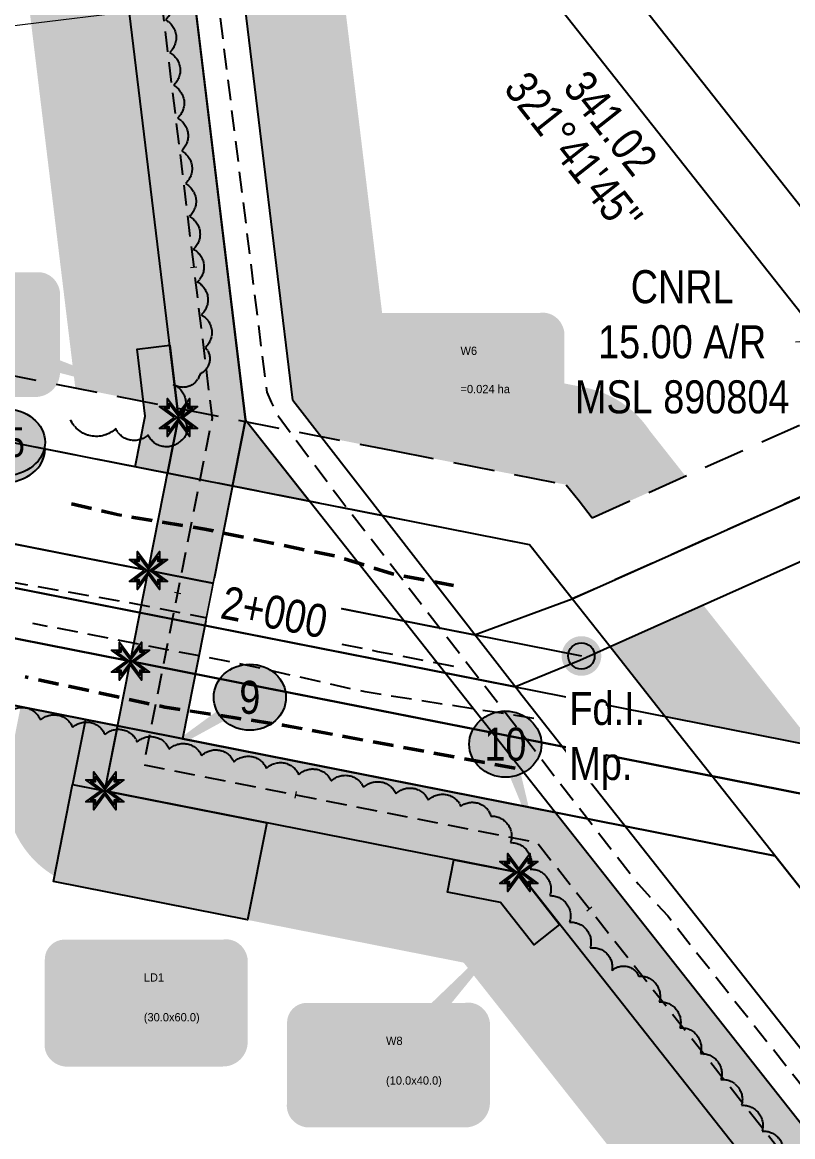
# Model space of a CAD drawing. Extents: x 413456 to 426437, y 6044251 to 6059667.
# Drawn here: x 414912.1 to 415145.4, y 6057391.5 to 6057728.8 of the extents above; entities that cross this region are included whole.
import ezdxf
from ezdxf.enums import TextEntityAlignment as Align

# ---------------------------------------------------------------- set-up
doc = ezdxf.new("R2018")
doc.units = 0
doc.header["$LTSCALE"] = 5
doc.header["$PDSIZE"] = 0.5
for name, pattern in [('0', [1, 1, 0]), ('foc-ACCESSROAD', [3.75, 2.5, -1.25]), ('foc-TIELINE', [1.875, 1.25, -0.625]), ('UG_PIPE', [1.875, 1.25, -0.625])]:
    doc.linetypes.add(name, pattern=pattern)
doc.layers.get('Defpoints').update_dxf_attribs({"color": 9})
for name, color, linetype in [('AS-PIPE-UG', 44, 'UG_PIPE'), ('C-RW', 13, 'Continuous'), ('F-AR', 190, 'foc-ACCESSROAD'), ('F-RW', 190, 'Continuous'), ('L-BD', 7, 'Continuous'), ('L-MON', 1, 'Continuous'), ('L-MON-T', 1, 'Continuous'), ('P-BUFFER-H 30m', 51, 'Continuous'), ('P-CROSSINGS', 250, 'Continuous'), ('P-ELEVATION', 7, 'Continuous'), ('P-PROPOSED', 10, 'Continuous'), ('P-PROPOSED-H', 21, 'Continuous'), ('P-TEMP-BLOCKS', 250, 'Continuous'), ('P-TEMP-H', 41, 'Continuous'), ('P-TEMP_WORKSPACE', 46, 'Continuous'), ('T-BUSH', 110, '0'), ('T-TIE', 201, 'foc-TIELINE')]:
    doc.layers.add(name, color=color, linetype=linetype)
for name, color, linetype, lineweight in [('F-AR-T', 190, 'Continuous', 9), ('F-RW-T', 190, 'Continuous', 9), ('T-TIE-T', 201, 'Continuous', 18)]:
    doc.layers.add(name, color=color, linetype=linetype, lineweight=lineweight)
doc.styles.add('80', font='ARIALN.TTF', dxfattribs={"height": 10})
doc.styles.add('80CG', font='ARIALN.TTF', dxfattribs={"height": 10})
doc.styles.add('80L', font='ARIALN.TTF', dxfattribs={"height": 10})
doc.styles.add('Crossing', font='ARIALN.TTF', dxfattribs={"height": 10})
doc.styles.get("Standard").update_dxf_attribs({"font": 'ARIALN.TTF'})
doc.dimstyles.new('Compass 5 000', dxfattribs={"dimscale": 5, "dimtxt": 9, "dimasz": 2, "dimexe": 0.2, "dimexo": 0.0625, "dimgap": 0.5, "dimtad": 0, "dimtih": 1, "dimtoh": 1, "dimzin": 0, "dimdsep": 46, "dimtxsty": '80CG', "dimcen": 0.1, "dimse1": 1, "dimse2": 1, "dimclrd": 256, "dimclrt": 256, "dimaunit": 1, "dimadec": 4, "dimazin": 0, "dimtfac": 0.06, "dimtofl": 0, "dimtmove": 0, "dimatfit": 1, "dimfxl": 0.2, "dimtolj": 1, "dimtzin": 0, "dimlwd": -1, "dimarcsym": 0})

# ---------------------------------------------------------------- blocks, each defined once
blk = doc.blocks.new('xing2')
h = blk.add_hatch(color=50)
h.dxf.hatch_style = 1
edge = h.paths.add_edge_path()
edge.add_ellipse((0, 0), major_axis=(-12.5, 0), ratio=0.8162973455633619, start_angle=0, end_angle=360)
h = blk.add_hatch(color=250)
h.dxf.hatch_style = 1
edge = h.paths.add_edge_path()
edge.add_ellipse((0, -2.047489049626165), major_axis=(-12.5, 0), ratio=0.8162973455633619, start_angle=0, end_angle=180)
edge.add_line((12.5, -2.047489049626165), (12.5, 0))
edge.add_ellipse((0, 0), major_axis=(-12.5, 0), ratio=0.8162973455633619, start_angle=0, end_angle=180, ccw=False)
edge.add_line((-12.5, 0), (-12.5, -2.047489049626165))
at = {"color": 250}
blk.add_ellipse((0, 0), major_axis=(-12.5, 0), ratio=0.8162973455633619, dxfattribs=at)
blk.add_ellipse((0, -2.047489049626165), major_axis=(-12.5, 0), ratio=0.8162973455633619, start_param=0, end_param=3.141592653589793, dxfattribs=at)
at = {"color": 250, "style": 'Crossing'}
blk.add_attdef('CROSSING', text='', height=9, dxfattribs=at).set_placement((0.08916442567715421, 0.0199513138486509), align=Align.MIDDLE_CENTER)
at = {"color": 250, "style": 'Crossing', "flags": 1}
for tag, p in [('OWNER', (0.08916442567715421, -12.49201765665748)), ('DESCRIPTION', (0.08916442567715421, -25.770021277247)), ('LOCATION', (0.08916442567715421, -39.30337514164421)), ('DWG_REF', (0.08916442567715421, -52.83672900604233))]:
    blk.add_attdef(tag, text='', height=9, dxfattribs=at).set_placement(p, align=Align.MIDDLE_CENTER)
blk = doc.blocks.new('*U70')
at = {"true_color": 0xff8aff}
h = blk.add_hatch(color=211, dxfattribs=at)
edge = h.paths.add_edge_path()
edge.add_line((-23.99999999999998, -17.74438183754683), (23.99999999999998, -17.74438183754683))
edge.add_arc((23.99999999999998, -11.74438183754683), 5.999999999999998, 270, 360)
edge.add_line((29.99999999999998, -11.74438183754683), (29.99999999999998, 12.5))
edge.add_arc((23.99999999999998, 12.5), 6, 0, 90)
edge.add_line((23.99999999999998, 18.5), (-23.99999999999998, 18.5))
edge.add_arc((-23.99999999999998, 12.5), 6, 90, 180)
edge.add_line((-29.99999999999998, 12.5), (-29.99999999999999, -11.74438183754683))
edge.add_arc((-23.99999999999999, -11.74438183754683), 6, 180, 270)
at = {"color": 250, "flags": 128}
blk.add_lwpolyline([(-23.99999999999998, -17.74438183754683, 3, 3, 0), (23.99999999999998, -17.74438183754683, 3, 3, 0.414213562373095), (29.99999999999998, -11.74438183754683, 3, 3, 0), (29.99999999999998, 12.5, 3, 0, 0.414213562373095), (23.99999999999998, 18.5, 0, 0, 0), (-23.99999999999998, 18.5, 0, 0, 0.414213562373095), (-29.99999999999998, 12.5, 0, 0, 0), (-29.99999999999999, -11.74438183754683, 0, 3, 0.414213562373095)], format="xyseb", close=True, dxfattribs=at)
at = {"flags": 128}
blk.add_lwpolyline([(61.11004620477964, -19.58242886044376, 0, 7.499999999999999, 0), (-3.398394867633905e-15, 0, 0, 0, 0)], format="xyseb", dxfattribs=at)
at = {"color": 250, "lineweight": 30, "flags": 104}
blk.add_attdef('TEMP_AREA_W1', text='', height=12, dxfattribs=at).set_placement((-3.398394867633905e-15, 8.264756821857418), align=Align.MIDDLE_CENTER)
blk.add_attdef('ENTER_TEXT', text='', height=9, dxfattribs=at).set_placement((0.00613915416096944, -3.777065534515051), align=Align.TOP_CENTER)
blk = doc.blocks.new('*U71')
at = {"true_color": 0xff8aff}
h = blk.add_hatch(color=211, dxfattribs=at)
edge = h.paths.add_edge_path()
edge.add_line((-23.99999999999998, -17.74438183754683), (23.99999999999998, -17.74438183754683))
edge.add_arc((23.99999999999998, -11.74438183754683), 5.999999999999998, 270, 360)
edge.add_line((29.99999999999998, -11.74438183754683), (29.99999999999998, 12.5))
edge.add_arc((23.99999999999998, 12.5), 6, 0, 90)
edge.add_line((23.99999999999998, 18.5), (-23.99999999999998, 18.5))
edge.add_arc((-23.99999999999998, 12.5), 6, 90, 180)
edge.add_line((-29.99999999999998, 12.5), (-29.99999999999999, -11.74438183754683))
edge.add_arc((-23.99999999999999, -11.74438183754683), 6, 180, 270)
at = {"color": 250, "flags": 128}
blk.add_lwpolyline([(-23.99999999999998, -17.74438183754683, 3, 3, 0), (23.99999999999998, -17.74438183754683, 3, 3, 0.414213562373095), (29.99999999999998, -11.74438183754683, 3, 3, 0), (29.99999999999998, 12.5, 3, 0, 0.414213562373095), (23.99999999999998, 18.5, 0, 0, 0), (-23.99999999999998, 18.5, 0, 0, 0.414213562373095), (-29.99999999999998, 12.5, 0, 0, 0), (-29.99999999999999, -11.74438183754683, 0, 3, 0.414213562373095)], format="xyseb", close=True, dxfattribs=at)
at = {"flags": 128}
blk.add_lwpolyline([(-14.13059351233552, -2.251538965909652, 0, 7.499999999999999, 0), (-3.398394867633905e-15, 0, 0, 0, 0)], format="xyseb", dxfattribs=at)
at = {"color": 250, "lineweight": 30, "flags": 104}
blk.add_attdef('TEMP_AREA_W1', text='', height=12, dxfattribs=at).set_placement((-3.398394867633905e-15, 8.264756821857418), align=Align.MIDDLE_CENTER)
blk.add_attdef('ENTER_TEXT', text='', height=9, dxfattribs=at).set_placement((0.00613915416096944, -3.777065534515051), align=Align.TOP_CENTER)
blk = doc.blocks.new('*U310')
at = {"true_color": 0xff8aff}
h = blk.add_hatch(color=211, dxfattribs=at)
edge = h.paths.add_edge_path()
edge.add_line((-23.99999999999998, -17.74438183754683), (23.99999999999998, -17.74438183754683))
edge.add_arc((23.99999999999998, -11.74438183754683), 5.999999999999998, 270, 360)
edge.add_line((29.99999999999998, -11.74438183754683), (29.99999999999998, 12.5))
edge.add_arc((23.99999999999998, 12.5), 6, 0, 90)
edge.add_line((23.99999999999998, 18.5), (-23.99999999999998, 18.5))
edge.add_arc((-23.99999999999998, 12.5), 6, 90, 180)
edge.add_line((-29.99999999999998, 12.5), (-29.99999999999999, -11.74438183754683))
edge.add_arc((-23.99999999999999, -11.74438183754683), 6, 180, 270)
at = {"flags": 128}
blk.add_lwpolyline([(41.59737055691683, 45.1552811177244, 0, 7.499999999999998, 0), (-3.398394867633905e-15, 0, 0, 0, 0)], format="xyseb", dxfattribs=at)
at = {"color": 250, "flags": 128}
blk.add_lwpolyline([(-23.99999999999998, -17.74438183754683, 3, 3, 0), (23.99999999999998, -17.74438183754683, 3, 3, 0.414213562373095), (29.99999999999998, -11.74438183754683, 3, 3, 0), (29.99999999999998, 12.5, 3, 0, 0.414213562373095), (23.99999999999998, 18.5, 0, 0, 0), (-23.99999999999998, 18.5, 0, 0, 0.414213562373095), (-29.99999999999998, 12.5, 0, 0, 0), (-29.99999999999999, -11.74438183754683, 0, 3, 0.414213562373095)], format="xyseb", close=True, dxfattribs=at)
at = {"color": 250, "lineweight": 30, "flags": 104}
blk.add_attdef('TEMP_AREA_W1', text='', height=12, dxfattribs=at).set_placement((-3.398394867633905e-15, 8.264756821857418), align=Align.MIDDLE_CENTER)
blk.add_attdef('ENTER_TEXT', text='', height=9, dxfattribs=at).set_placement((0.00613915416096944, -3.777065534515051), align=Align.TOP_CENTER)
blk = doc.blocks.new('*U73')
at = {"true_color": 0xff8aff}
h = blk.add_hatch(color=211, dxfattribs=at)
edge = h.paths.add_edge_path()
edge.add_line((-23.99999999999998, -17.74438183754683), (23.99999999999998, -17.74438183754683))
edge.add_arc((23.99999999999998, -11.74438183754683), 5.999999999999998, 270, 360)
edge.add_line((29.99999999999998, -11.74438183754683), (29.99999999999998, 12.5))
edge.add_arc((23.99999999999998, 12.5), 6, 0, 90)
edge.add_line((23.99999999999998, 18.5), (-23.99999999999998, 18.5))
edge.add_arc((-23.99999999999998, 12.5), 6, 90, 180)
edge.add_line((-29.99999999999998, 12.5), (-29.99999999999999, -11.74438183754683))
edge.add_arc((-23.99999999999999, -11.74438183754683), 6, 180, 270)
at = {"flags": 128}
blk.add_lwpolyline([(74.42776002582379, 26.0949183438436, 0, 7.499999999999999, 0), (-3.398394867633905e-15, 0, 0, 0, 0)], format="xyseb", dxfattribs=at)
at = {"color": 250, "flags": 128}
blk.add_lwpolyline([(-23.99999999999998, -17.74438183754683, 3, 3, 0), (23.99999999999998, -17.74438183754683, 3, 3, 0.414213562373095), (29.99999999999998, -11.74438183754683, 3, 3, 0), (29.99999999999998, 12.5, 3, 0, 0.414213562373095), (23.99999999999998, 18.5, 0, 0, 0), (-23.99999999999998, 18.5, 0, 0, 0.414213562373095), (-29.99999999999998, 12.5, 0, 0, 0), (-29.99999999999999, -11.74438183754683, 0, 3, 0.414213562373095)], format="xyseb", close=True, dxfattribs=at)
at = {"color": 250, "lineweight": 30, "flags": 104}
blk.add_attdef('TEMP_AREA_W1', text='', height=12, dxfattribs=at).set_placement((-3.398394867633905e-15, 8.264756821857418), align=Align.MIDDLE_CENTER)
blk.add_attdef('ENTER_TEXT', text='', height=9, dxfattribs=at).set_placement((0.00613915416096944, -3.777065534515051), align=Align.TOP_CENTER)
blk = doc.blocks.new('*U80')
at = {"true_color": 0xff8aff}
h = blk.add_hatch(color=211, dxfattribs=at)
edge = h.paths.add_edge_path()
edge.add_line((-23.99999999999998, -18.46638360340149), (23.99999999999998, -18.46638360340149))
edge.add_arc((23.99999999999998, -12.46638360340149), 5.999999999999998, 270, 360)
edge.add_line((29.99999999999998, -12.46638360340149), (29.99999999999998, 12.5))
edge.add_arc((23.99999999999998, 12.5), 6, 0, 90)
edge.add_line((23.99999999999998, 18.5), (-23.99999999999998, 18.5))
edge.add_arc((-23.99999999999998, 12.5), 6, 90, 180)
edge.add_line((-29.99999999999998, 12.5), (-29.99999999999999, -12.46638360340149))
edge.add_arc((-23.99999999999999, -12.46638360340149), 6, 180, 270)
at = {"color": 250, "flags": 128}
blk.add_lwpolyline([(-23.99999999999998, -18.46638360340149, 3, 3, 0), (23.99999999999998, -18.46638360340149, 3, 3, 0.414213562373095), (29.99999999999998, -12.46638360340149, 3, 3, 0), (29.99999999999998, 12.5, 3, 0, 0.414213562373095), (23.99999999999998, 18.5, 0, 0, 0), (-23.99999999999998, 18.5, 0, 0, 0.414213562373095), (-29.99999999999998, 12.5, 0, 0, 0), (-29.99999999999999, -12.46638360340149, 0, 3, 0.414213562373095)], format="xyseb", close=True, dxfattribs=at)
at = {"flags": 128}
blk.add_lwpolyline([(-14.49349770564326, 9.745512628325265, 0, 7.499999999999998, 0), (-3.398394867633905e-15, 0, 0, 0, 0)], format="xyseb", dxfattribs=at)
at = {"color": 250, "lineweight": 30, "flags": 104}
blk.add_attdef('TEMP_AREA_W1', text='', height=12, dxfattribs=at).set_placement((-3.398394867633905e-15, 8.264756821857418), align=Align.MIDDLE_CENTER)
blk.add_attdef('ENTER_TEXT', text='', height=9, dxfattribs=at).set_placement((0.00613915416096944, -3.777065534515051), align=Align.TOP_CENTER)
blk = doc.blocks.new('*D101')
at = {"layer": 'Defpoints', "color": 0, "transparency": 16777216}
for p in [(415216.2425733489, 6057644.323073788), (415201.280866693, 6057643.266363862), (415201.7955800316, 6057635.978659075)]:
    blk.add_point(p, dxfattribs=at)
at = {"layer": 'F-AR-T', "transparency": 16777216}
for p, q in [((415226.732438299, 6057637.739890346), (415236.7075899105, 6057638.444411693)), ((415191.8204284201, 6057635.274137728), (415146.2301263422, 6057632.054202608))]:
    blk.add_line(p, q, dxfattribs=at)
for points in [[(415226.6150180746, 6057639.402415615), (415226.8498585235, 6057636.077365077), (415216.7572866876, 6057637.035369)], [(415191.7030081957, 6057636.936662996), (415191.9378486446, 6057633.611612459), (415201.7955800316, 6057635.978659075)]]:
    blk.add_solid(points, dxfattribs=at)
at = {"layer": 'F-AR-T', "transparency": 16777216, "insert": (415111.9565929179, 6057632.054202608), "char_height": 10, "attachment_point": 5, "style": '80CG'}
blk.add_mtext('\\A1;CNRL\\P15.00 A/R\\PMSL 890804', dxfattribs=at)
blk = doc.blocks.new('*D129')
at = {"layer": 'Defpoints', "color": 0, "transparency": 16777216}
for p in [(414964.456282664, 6057734.413729484), (414976.5158944486, 6057634.917597366), (414991.4069093484, 6057636.722490229)]:
    blk.add_point(p, dxfattribs=at)
at = {"layer": 'F-RW-T', "transparency": 16777216}
for p, q in [((414989.2746416467, 6057737.421884355), (414999.2019857295, 6057738.625146363)), ((414954.5289385809, 6057733.210467476), (414866.8036109606, 6057722.577557711))]:
    blk.add_line(p, q, dxfattribs=at)
for points in [[(414989.0740979788, 6057739.076441702), (414989.4751853147, 6057735.767327008), (414979.3472975638, 6057736.218622347)], [(414954.328394913, 6057734.865024824), (414954.7294822489, 6057731.555910129), (414964.456282664, 6057734.413729484)]]:
    blk.add_solid(points, dxfattribs=at)
at = {"layer": 'F-RW-T', "transparency": 16777216, "insert": (414827.7210734435, 6057722.577557712), "char_height": 10, "attachment_point": 5, "style": '80CG'}
blk.add_mtext('\\A1;Pembina\\P15.00 P/L R/W\\PPLA 230936', dxfattribs=at)
blk = doc.blocks.new('TEMP')
h = blk.add_hatch(color=255)
h.dxf.hatch_style = 1
h.paths.add_polyline_path([(-5.274161e-10, 0.2514284397220763), (-0.6656854269836912, 1.152061669657268), (-0.6656854269836914, 0.6656854303339061), (-1.152061663105632, 0.6656854303339061), (-0.2514284404497629, 5.273253e-10), (-1.152061661774314, -0.665685419564579), (-0.6656854224511335, -0.6656854195645793), (-0.6656854224511335, -1.152061655686338), (-5.273251e-10, -0.2514284436956587), (0.6656854183820542, -1.152061663420681), (0.6656854183820542, -0.6656854208922597), (1.152061656810019, -0.6656854053035205), (0.2514284429676993, 5.273253e-10), (1.152061671303363, 0.6656854258011663), (0.6656854287749412, 0.6656854258011663), (0.6656854131859291, 1.15206166422904)])
h.paths.add_polyline_path([(0.5656854229146121, 0.8485281473411305), (0.5656854319800914, 0.5656854258011663), (0.8485281444547581, 0.5656854258011663), (0.0831890339399251, 0), (0.8485281399220186, -0.5656854150320215), (0.5656854183820542, -0.5656854240973189), (0.5656854183820542, -0.8485281365719859), (0, -0.08318903609469999), (-0.5656854224511337, -0.8485281320390644), (-0.5656854224511337, -0.5656854195645792), (-0.8485281349258001, -0.5656854195645794), (-0.0831890328488955, 0), (-0.8485281394583584, 0.5656854303339058), (-0.5656854269836913, 0.5656854303339061), (-0.5656854269836913, 0.8485281428085727), (0, 0.0831890306941206)], flags=16)
h = blk.add_hatch(color=1)
h.dxf.hatch_style = 1
h.paths.add_polyline_path([(0, 0.0831890306941205), (-0.5656854269836911, 0.8485281428085727), (-0.5656854269836912, 0.5656854303339061), (-0.8485281394583578, 0.5656854303339061), (-0.0831890328488953, -1e-16), (-0.8485281349258001, -0.5656854195645793), (-0.5656854224511337, -0.5656854195645793), (-0.5656854224511337, -0.848528132039064), (0, -0.08318903609469999), (0.5656854183820542, -0.8485281365719856), (0.5656854183820542, -0.5656854240973191), (0.8485281399220184, -0.5656854150320213), (0.0831890339399251, -1e-16), (0.8485281444547581, 0.5656854258011663), (0.5656854319800914, 0.5656854258011663), (0.5656854229146121, 0.8485281473411308)])
at = {"color": 1}
for p, q in [((-0.0831890328488953, 0), (0.0831890339399252, 0)), ((0, 0.0831890306941205), (0, -0.08318903609469999))]:
    blk.add_line(p, q, dxfattribs=at)
at = {"color": 255, "flags": 128}
blk.add_lwpolyline([(-0.251428440449763, 5.27325e-10), (-1.152061663105632, 0.6656854303339061), (-0.6656854269836914, 0.6656854303339061), (-0.6656854269836914, 1.152061669657268), (-5.274159999999999e-10, 0.2514284397220763), (0.6656854131859291, 1.15206166422904), (0.6656854287749412, 0.6656854258011663), (1.152061671303363, 0.6656854258011663), (0.2514284429676991, 5.27325e-10), (1.152061656810019, -0.6656854053035204), (0.6656854183820542, -0.6656854208922596), (0.6656854183820542, -1.152061663420681), (-5.27325e-10, -0.2514284436956586), (-0.6656854224511335, -1.152061655686338), (-0.6656854224511335, -0.6656854195645793), (-1.152061661774314, -0.6656854195645793)], close=True, dxfattribs=at)
at = {"color": 1, "flags": 128}
blk.add_lwpolyline([(-0.0831890328488953, 0), (-0.8485281394583578, 0.5656854303339061), (-0.5656854269836913, 0.5656854303339061), (-0.5656854269836913, 0.8485281428085727), (0, 0.0831890306941205), (0.5656854229146121, 0.8485281473411305), (0.5656854319800914, 0.5656854258011663), (0.8485281444547581, 0.5656854258011663), (0.0831890339399252, 0), (0.8485281399220184, -0.5656854150320214), (0.5656854183820542, -0.5656854240973189), (0.5656854183820542, -0.8485281365719856), (0, -0.08318903609469999), (-0.5656854224511335, -0.848528132039064), (-0.5656854224511335, -0.5656854195645792), (-0.8485281349258001, -0.5656854195645792)], close=True, dxfattribs=at)
blk = doc.blocks.new('*U302')
at = {"layer": 'P-ELEVATION'}
h = blk.add_hatch(color=111, dxfattribs=at)
h.dxf.hatch_style = 1
edge = h.paths.add_edge_path()
edge.add_ellipse((0, 0), major_axis=(-10.94338366431845, 0), ratio=0.9137941524069553, start_angle=0, end_angle=360)
at = {"layer": 'P-ELEVATION', "color": 7, "flags": 128}
blk.add_lwpolyline([(0, 0, 4.999999999999999, 0, 0), (-32.16133028929448, -20.44271901537576, 0, 0, 0)], format="xyseb", dxfattribs=at)
at = {"layer": 'P-ELEVATION', "color": 7}
blk.add_ellipse((0, 0), major_axis=(-10.94338366431845, 0), ratio=0.9137941524069553, dxfattribs=at)
at = {"layer": 'P-ELEVATION', "style": '80'}
blk.add_attdef('BEND', text='', height=10, dxfattribs=at).set_placement((0, 0), align=Align.MIDDLE_CENTER)
blk = doc.blocks.new('*U303')
at = {"layer": 'P-ELEVATION'}
h = blk.add_hatch(color=111, dxfattribs=at)
h.dxf.hatch_style = 1
edge = h.paths.add_edge_path()
edge.add_ellipse((0, 0), major_axis=(-10.94338366431845, 0), ratio=0.9137941524069553, start_angle=0, end_angle=360)
at = {"layer": 'P-ELEVATION', "color": 7, "flags": 128}
blk.add_lwpolyline([(0, 0, 5, 0, 0), (9.593839408568101, -29.77648008250543, 0, 0, 0)], format="xyseb", dxfattribs=at)
at = {"layer": 'P-ELEVATION', "color": 7}
blk.add_ellipse((0, 0), major_axis=(-10.94338366431845, 0), ratio=0.9137941524069553, dxfattribs=at)
at = {"layer": 'P-ELEVATION', "style": '80'}
blk.add_attdef('BEND', text='', height=10, dxfattribs=at).set_placement((0, 0), align=Align.MIDDLE_CENTER)
blk = doc.blocks.new('fdia')
at = {"color": 255, "const_width": 1}
blk.add_lwpolyline([(-0.5, 0, 1), (0.5, 0, 1)], format="xyb", close=True, dxfattribs=at)
blk = doc.blocks.new('Fdiaa')
blk.add_blockref('fdia', (0, 0))
blk = doc.blocks.new('fdib')
at = {"color": 1, "const_width": 1.6}
blk.add_lwpolyline([(-0.3999999999996362, 0, 0.9999999999999998), (0.3999999999996362, 0, 1)], format="xyb", close=True, dxfattribs=at)
at = {"color": 1}
blk.add_circle((0, 0), 0.8, dxfattribs=at)
blk = doc.blocks.new('Fdibb')
blk.add_blockref('fdib', (0, 0))
blk = doc.blocks.new('fdicc')
for name in ['Fdibb', 'Fdiaa']:
    blk.add_blockref(name, (0, 0))
blk = doc.blocks.new('FDI')
blk.add_blockref('fdicc', (0, 0))

msp = doc.modelspace()

# ---------------------------------------------------------------- hatches: boundary and pattern name
at = {"layer": 'P-BUFFER-H 30m'}
h = msp.add_hatch(color=256, dxfattribs=at)
h.dxf.hatch_style = 1
h.paths.add_polyline_path([(414934.2262655161, 6057817.440468571), (414979.8993842487, 6057853.434426405), (414961.3126719628, 6057876.966315364), (414915.6653138955, 6057840.992658965, 0.2617491643984105), (414904.457364617, 6057813.831156077), (414928.1772999204, 6057618.193786227), (414959.1248165389, 6057612.082107613)])
h = msp.add_hatch(color=256, dxfattribs=at)
h.dxf.hatch_style = 1
edge = h.paths.add_edge_path()
edge.add_line((415002.596089538, 6057603.497171613), (414994.0757450703, 6057614.473967349))
edge.add_line((414994.0757450703, 6057614.473967349), (414971.3646675172, 6057802.078991057))
edge.add_line((414971.3646675172, 6057802.078991057), (415001.6275387911, 6057825.925667393))
edge.add_line((415001.6275387911, 6057825.925667393), (415019.5814354346, 6057803.195277881))
edge.add_line((415019.5814354346, 6057803.195277881), (415020.2130419167, 6057802.395637468))
edge.add_line((415020.2130419167, 6057802.395637468), (415003.1620114314, 6057788.958103778))
edge.add_line((415003.1620114314, 6057788.958103778), (415022.3831993889, 6057630.155574326))
edge.add_line((415022.3831993889, 6057630.155574326), (415041.9282618524, 6057626.295712427))
edge.add_line((415041.9282618524, 6057626.295712427), (415082.6463200937, 6057618.254495781))
edge.add_arc((415076.5370715137, 6057588.067928103), 30.79856792771004, 33.646429460023, 78.558842600388, ccw=False)
edge.add_line((415102.1760332194, 6057605.132377378), (415112.9568477441, 6057591.473876687))
edge.add_line((415112.9568477441, 6057591.473876687), (415084.7046361454, 6057578.86749294))
edge.add_line((415084.7046361454, 6057578.86749294), (415076.8365557867, 6057588.835773237))
edge.add_line((415076.8365557867, 6057588.835773237), (415002.596089538, 6057603.497171613))
h = msp.add_hatch(color=256, dxfattribs=at)
h.dxf.hatch_style = 1
h.paths.add_polyline_path([(415151.9621135487, 6057509.812718009), (415118.3787638139, 6057552.349020557), (415090.1339315854, 6057539.731698499), (415106.6989340688, 6057518.750647959)])
h = msp.add_hatch(color=256, dxfattribs=at)
h.dxf.hatch_style = 1
edge = h.paths.add_edge_path()
edge.add_line((415436.5281357379, 6057239.60895586), (415429.0745658399, 6057233.722473159))
edge.add_arc((415410.4892943419, 6057257.255477222), 29.98690709110294, 257.4213496354639, 308.3000371401074, ccw=False)
edge.add_line((415403.9587583474, 6057227.988316503), (415186.8062626536, 6057276.442698353))
edge.add_arc((415193.3367985658, 6057305.709859071), 29.98690707313845, 218.2991497889647, 257.4213497890587, ccw=False)
edge.add_line((415169.8035066859, 6057287.124952047), (415045.7745909338, 6057444.177590586))
edge.add_line((415045.7745909338, 6057444.177590586), (414931.3376589906, 6057466.774970908))
edge.add_arc((414937.146872069, 6057496.193802305), 29.98690709962082, 168.8297497071677, 258.8297497092623, ccw=False)
edge.add_line((414907.7280406713, 6057502.003015385), (414911.6008493911, 6057521.615569652))
edge.add_line((414911.6008493911, 6057521.615569652), (414941.0196807891, 6057515.806356573))
edge.add_line((414941.0196807891, 6057515.806356573), (414937.1468720693, 6057496.193802272))
edge.add_line((414937.1468720693, 6057496.193802272), (415062.4459098539, 6057471.451527564))
edge.add_line((415062.4459098539, 6057471.451527564), (415193.3367986135, 6057305.709859088))
edge.add_line((415193.3367986135, 6057305.709859088), (415410.4892943072, 6057257.255477205))
edge.add_line((415410.4892943072, 6057257.255477205), (415417.9483628338, 6057263.146302467))
edge.add_line((415417.9483628338, 6057263.146302467), (415436.5281357379, 6057239.60895586))
at = {"layer": 'P-PROPOSED-H'}
h = msp.add_hatch(color=256, dxfattribs=at)
h.dxf.hatch_style = 1
h.paths.add_polyline_path([(415779.5940126209, 6057580.19364778), (415779.2045952799, 6057560.206169503), (415575.5117254371, 6057564.17473096), (415573.9215951585, 6057477.757524299), (415577.5986016592, 6057461.171710758), (415583.6104697722, 6057448.505196171), (415610.1315928472, 6057414.92367465), (415410.4892943072, 6057257.255477203), (415193.3367986135, 6057305.709859088), (415062.4459098539, 6057471.451527564), (414937.1468720693, 6057496.19380227), (414959.4694912992, 6057609.239297852), (414934.2262655161, 6057817.440468571), (414979.8993842487, 6057853.434426405), (414992.2906322958, 6057837.746584321), (414955.424494791, 6057808.69321039), (414979.6983244209, 6057608.487428878), (414960.6322350543, 6057511.933547817), (415073.5601224666, 6057489.634152214), (415204.6232776744, 6057323.674349929), (415405.5618475633, 6057278.837866873), (415582.0527424602, 6057418.222162993), (415566.5200000014, 6057437.889999993), (415558.5699999999, 6057454.63999996), (415553.89, 6057475.75), (415555.8920252654, 6057584.552048137)])
at = {"layer": 'P-TEMP-H'}
h = msp.add_hatch(color=256, dxfattribs=at)
h.dxf.hatch_style = 1
h.paths.add_polyline_path([(414956.8226621347, 6057631.069825211), (414959.4694912992, 6057609.239297854), (414956.1240168938, 6057592.297253219), (414946.3179775601, 6057594.234861459), (414949.3550747384, 6057609.61523239), (414946.8996951702, 6057629.866721015)])
h = msp.add_hatch(color=256, dxfattribs=at)
h.dxf.hatch_style = 1
h.paths.add_polyline_path([(414979.6983244209, 6057608.487428878), (414999.2038004469, 6057583.788458831), (414979.6983244209, 6057608.487428878), (414975.7361890601, 6057588.422509452), (414999.2038004469, 6057583.788458831)])
h = msp.add_hatch(color=256, dxfattribs=at)
h.dxf.hatch_style = 1
h.paths.add_polyline_path([(414941.0196807888, 6057515.806356568), (414931.2134036561, 6057517.742760927), (414927.3405949355, 6057498.130206644), (414937.1468720693, 6057496.193802272)])
h = msp.add_hatch(color=256, dxfattribs=at)
h.dxf.hatch_style = 1
h.paths.add_polyline_path([(414986.1782577326, 6057486.511780503), (414980.3690446521, 6057457.092949075), (414921.5313818554, 6057468.711375264), (414927.3405949355, 6057498.130206644)])
h = msp.add_hatch(color=256, dxfattribs=at)
h.dxf.hatch_style = 1
h.paths.add_polyline_path([(415062.4459098539, 6057471.451527564), (415074.8412575604, 6057455.7558162), (415066.9968269179, 6057449.560847174), (415056.8888035474, 6057462.360215238), (415040.8883879852, 6057465.519750074), (415042.8247923439, 6057475.326027229)])

# ---------------------------------------------------------------- linework, layer by layer
at = {"layer": 'AS-PIPE-UG', "flags": 128}
for points in [[(414991.69, 6057828.65), (414970.666, 6057813.575999949), (414968.955, 6057812.019), (414964.909, 6057807.503), (414963.488, 6057803.52), (414963.243, 6057798.604), (414964.005, 6057790.798999948), (414970.16, 6057745.079), (414986.145, 6057616.899999949), (414987.463, 6057613.805999949), (414989.583, 6057609.689999949), (415007.641, 6057585.470999949), (415098.695, 6057467.887), (415107.566, 6057458.328), (415153.481, 6057400.224), (415200.095, 6057340.290999949), (415203.759, 6057336.814), (415207.104, 6057334.236), (415211.789, 6057331.722), (415217.766, 6057329.359), (415228.81, 6057325.576), (415249.612, 6057320.849999948), (415332.502, 6057301.967), (415405.747, 6057285.681), (415409.339, 6057283.867), (415412.291, 6057281.474), (415414.983, 6057278.405), (415427.948, 6057261.73), (415433.395, 6057254.638), (415439.41, 6057245.793), (415453.45, 6057228.481999949), (415462.737, 6057217.381), (415473.327, 6057203.719)], [(414926.911, 6057582.858), (414940.91, 6057579.588999948), (414967.309, 6057575.187999949), (414983.93, 6057571.720999949), (415007.59, 6057566.883), (415024.09, 6057561.678999948), (415042.607, 6057558.148)], [(415042.762, 6057533.858), (415019.787, 6057538.308), (414984.573, 6057545.253), (414943.788, 6057553.223), (414907.482, 6057559.542)], [(415067.068, 6057518.090999949), (415015.951, 6057526.111), (414979.866, 6057534.249999949), (414915.353, 6057546.824)], [(415061.369, 6057502.752), (415029.834, 6057508.570999949), (414991.062, 6057515.774999949), (414955.32, 6057521.206), (414912.968, 6057530.402)]]:
    msp.add_lwpolyline(points, dxfattribs=at)
for points in [[(414927.0246498479, 6057583.344688345), (414941.0080183412, 6057580.079338518), (414967.3911848169, 6057575.680978131, -0.01011313652319838), (414967.4110536915, 6057575.677251299), (414984.0310890829, 6057572.210452501), (415007.6901236884, 6057567.372649956, -0.02596070991310752), (415007.7403285332, 6057567.359637352), (415024.2123914684, 6057562.16444848), (415042.7006163397, 6057558.638935644)], [(415061.459691226, 6057503.243484412), (415029.9249951254, 6057509.062428297), (414991.1532989551, 6057516.266371838, 0.008228349160879748), (414991.1370800768, 6057516.26911008), (414955.4106539164, 6057521.697743678), (414913.0740478153, 6057530.89040116)]]:
    msp.add_lwpolyline(points, format="xyb", dxfattribs=at)
at = {"layer": 'C-RW'}
msp.add_lwpolyline([(413468.1049037196, 6058539.008345753), (413472.810066448, 6058542.474891515), (413497.2962327848, 6058560.51577293), (413569.5483360771, 6058613.751717422), (413606.319667748, 6058640.8443692), (413736.5611736189, 6058759.341815316), (413766.6574941877, 6058786.728731608), (413788.8348631655, 6058806.908327935), (413816.0572737782, 6058831.6810725), (414012.329080541, 6059010.306098878), (414047.7140463898, 6059004.735528178), (414048.9402181137, 6059004.542688606), (414072.2969048343, 6059000.866561895), (414072.699821518, 6059000.802961661), (414099.3612044899, 6058996.608323139), (414126.4056438162, 6058992.349823313), (414154.8358260833, 6058987.874922275), (414158.6653159198, 6058983.042973384), (414201.1093159132, 6058926.230973396), (414767.1007826984, 6058168.976363399, -0.0006318264656868675), (414767.130979238, 6058168.935856025), (414942.8547894362, 6057932.587141496), (415203.1759796747, 6057603.009547845)], format="xyb", dxfattribs=at)
msp.add_lwpolyline([(415191.181, 6057585.942999957), (415001.6275387911, 6057825.925667393)], dxfattribs=at)
at = {"layer": 'F-RW'}
for p, q in [((414979.6983244208, 6057608.487428878), (414955.4244947911, 6057808.69321039)), ((414994.0757450702, 6057614.473967345), (414971.3231667475, 6057802.132766719)), ((414534.106, 6057645.099), (415081.45, 6057537)), ((414528.663, 6057617.61), (415318.4717220002, 6057461.649788804)), ((414979.6983244208, 6057608.487428878), (415204.6232776758, 6057323.674349928)), ((414795.3469545829, 6057544.571737953), (415140.0017443488, 6057476.514204143))]:
    msp.add_line(p, q, dxfattribs=at)
for points in [[(413468.2543087971, 6058546.83314357), (413472.810066448, 6058542.474891515), (413487.475883009, 6058528.445509856), (413502.8146070865, 6058513.772812095), (413513.6856484824, 6058503.373365927), (413528.1853362986, 6058489.503148459), (413566.4772278564, 6058452.87442127), (414094.5035597447, 6057947.764320607), (414233.9892716283, 6057814.341112211), (414244.9302290333, 6057803.874738096), (414354.1235994641, 6057699.421323471), (414383.7539358622, 6057671.037702308), (414534.0849322074, 6057645.067575972), (415049.0427201441, 6057543.381024372)], [(415432.5905180897, 6057317.165142559), (415228.7703114235, 6057364.135564079), (415171.3137337241, 6057436.909497334), (415141.8194826627, 6057474.232543698), (415122.8808340555, 6057498.254406968), (415108.6451090399, 6057516.285644056), (415090.1339315854, 6057539.731698499), (415078.6515159458, 6057554.27542494), (415065.7218538637, 6057570.653418195), (414539.8941452866, 6057674.486407347), (414396.3249772395, 6057702.952354144), (414385.5139772389, 6057713.251354137), (414354.893735342, 6057740.156413279), (414268.5878622159, 6057822.716032129), (414257.6473501635, 6057833.181640069), (414138.7687197375, 6057946.892025902), (413567.2547856928, 6058493.595869518)], [(414254.150001164, 6057701.778994358), (414353.7958696976, 6057682.086532332), (414364.8174823952, 6057679.800060875), (414363.7051313563, 6057674.954677715), (414383.7539358611, 6057671.037702291), (414534.0849322074, 6057645.067575972), (415049.0427201441, 6057543.381024372), (415078.6515159458, 6057554.27542494), (415174.3120327697, 6057597.018447619), (415179.3872266025, 6057599.28589584), (415198.2307433151, 6057607.686451895), (415205.7007875491, 6057611.014264143), (415219.5876403923, 6057617.207771415), (415244.7465281339, 6057628.393526856), (415261.3633674469, 6057635.790492102)], [(414253.8979864118, 6057688.451628261), (414349.1269289006, 6057669.598330277), (414348.0118606743, 6057664.653205224), (414353.445872902, 6057663.573922049), (414383.5002615638, 6057657.615201114), (414531.5676065366, 6057632.319415671), (415176.8497506285, 6057504.898260823)], [(415516.479, 6057605.315), (415436.2418983685, 6057614.845225711), (415413.6764707395, 6057617.916948589), (415328.726463593, 6057629.482191517), (415300.2297619412, 6057633.361815045), (415286.9980474722, 6057627.508453497), (415272.8828429462, 6057621.208507487), (415250.6267744824, 6057611.326798899), (415225.9374602648, 6057600.339821603), (415211.3245797629, 6057593.835269662), (415190.866717749, 6057584.733875796), (415173.9403688891, 6057577.169089009), (415090.1339315854, 6057539.731698499), (415080.9338391128, 6057535.622315572), (415061.4319381217, 6057527.689331532), (414531.5676065372, 6057632.319415671), (414383.5002615638, 6057657.615201123), (414353.445872902, 6057663.573922049), (414348.0118606743, 6057664.653205224), (414349.1269289006, 6057669.598330277), (414253.8979921839, 6057688.451933549)], [(415318.577, 6057461.629), (414528.663, 6057617.61), (414383.2124651914, 6057642.387197142), (414353.1579617225, 6057648.34521844), (414253.5131205974, 6057668.098662611)], [(414253.5131260275, 6057668.09894981), (414353.1579617225, 6057648.34521844), (414383.2124651913, 6057642.387197142), (414528.663, 6057617.61), (415151.1113236367, 6057494.697743768), (415157.7244397358, 6057486.343808006), (415171.9031818552, 6057468.390474828), (415232.0680039647, 6057392.213936725), (415318.3948543079, 6057460.313905526), (415326.1984092882, 6057466.558997286), (415347.9587355642, 6057482.542510886), (415356.0214415214, 6057488.464603744), (415369.8150946378, 6057498.397108788), (415393.3810306521, 6057515.363880581), (415409.5000241823, 6057526.990145863), (415439.061991518, 6057548.293569034), (415456.0006962392, 6057560.468435129), (415516.479, 6057605.315)], [(414994.0757450703, 6057614.473967345), (415061.8626414641, 6057527.143822634), (415063.5209267636, 6057525.043238631), (415077.7568382657, 6057507.011049534), (415096.7503769739, 6057482.953527808), (415170.4285453109, 6057389.633550359), (415211.8376892276, 6057337.184881768), (415414.1857577593, 6057290.56072383), (415554.4594211886, 6057112.799760519), (415831.1202439189, 6056762.225866569)], [(415523.9120413627, 6057585.175116286), (415463.1440421724, 6057540.831490479), (415446.2526380334, 6057528.628487589), (415422.0364014773, 6057511.134270064), (415405.9149247752, 6057499.487987005), (415382.3752812251, 6057482.482621791), (415368.5999983373, 6057472.531017036), (415360.4867895592, 6057466.670803744), (415338.4144883442, 6057450.742006492), (415330.7402304441, 6057444.671247148), (415228.7703114235, 6057364.135564061), (415171.3137337241, 6057436.909497334), (415140.0017443488, 6057476.514204143), (414795.3469545829, 6057544.571737953)]]:
    msp.add_lwpolyline(points, dxfattribs=at)
at = {"layer": 'P-TEMP_WORKSPACE'}
for points in [[(414956.8226621347, 6057631.069825211), (414959.4694912992, 6057609.239297854), (414956.1240168938, 6057592.297253219), (414946.3179775601, 6057594.234861459), (414949.3550747384, 6057609.61523239), (414946.8996951702, 6057629.866721015)], [(414975.7361890601, 6057588.422509452), (414979.6983244209, 6057608.487428878), (414999.2038004469, 6057583.788458831)], [(414941.0196807888, 6057515.806356568), (414931.2134036561, 6057517.742760927), (414927.3405949355, 6057498.130206644), (414937.1468720693, 6057496.193802272)], [(414986.1782577326, 6057486.511780503), (414980.3690446521, 6057457.092949075), (414921.5313818554, 6057468.711375264), (414927.3405949355, 6057498.130206644)]]:
    msp.add_lwpolyline(points, close=True, dxfattribs=at)
msp.add_lwpolyline([(415062.4459098539, 6057471.451527564), (415074.8412575604, 6057455.7558162), (415066.9968269179, 6057449.560847174), (415056.8888035474, 6057462.360215238), (415040.8883879852, 6057465.519750074), (415042.8247923439, 6057475.326027229), (415062.4459098539, 6057471.451527564)], dxfattribs=at)
at = {"layer": 'T-BUSH', "flags": 128}
for points in [[(414564.5614205901, 6058400.754296741, -0.52056705), (414570.5737646188, 6058392.769032092, -0.52056705), (414576.5861086476, 6058384.783767392, -0.52056705), (414582.5984526764, 6058376.798502693, -0.52056705), (414588.6107967051, 6058368.813237993, -0.52056705), (414594.6231407307, 6058360.827973242, -0.52056705), (414600.6354847626, 6058352.842708542, -0.52056705), (414606.6478287913, 6058344.857443892, -0.52056705), (414612.6601728201, 6058336.872179193, -0.52056705), (414618.6725168489, 6058328.886914494, -0.52056705), (414624.6848608776, 6058320.901649794, -0.52056705), (414630.6972049064, 6058312.916385042, -0.52056705), (414636.7095489351, 6058304.931120343, -0.52056705), (414642.7218929639, 6058296.945855694, -0.52056705), (414648.7342369927, 6058288.960590994, -0.52056705), (414654.7465810214, 6058280.975326294, -0.52056705), (414660.758925047, 6058272.990061594, -0.52056705), (414666.7712690789, 6058265.004796843, -0.52056705), (414672.7836131076, 6058257.019532144, -0.52056705), (414678.7959571364, 6058249.034267494, -0.52056705), (414684.8083011652, 6058241.049002795, -0.52056705), (414690.8206451939, 6058233.063738095, -0.52056705), (414696.8329892227, 6058225.078473396, -0.52056705), (414702.8453332515, 6058217.093208645, -0.52056705), (414708.8576772801, 6058209.107943995, -0.52056705), (414714.8700213089, 6058201.122679295, -0.52056705), (414720.8823653377, 6058193.137414595, -0.52056705), (414726.8947093656, 6058185.152149896, -0.52056705), (414732.9070533952, 6058177.166885196, -0.52056705), (414738.919397424, 6058169.181620445, -0.52056705), (414744.9317414527, 6058161.196355795, -0.52056705), (414750.9396867665, 6058153.207788004, -0.52056705), (414756.9315292162, 6058145.207128211, -0.52056705), (414762.9233716659, 6058137.206468369, -0.52056705), (414768.9152141156, 6058129.205808627, -0.52056705), (414774.9070565653, 6058121.205148836, -0.52056705), (414780.898899015, 6058113.204488994, -0.52056705), (414786.8907414647, 6058105.203829252, -0.52056705), (414792.8825839144, 6058097.20316946, -0.52056705), (414798.8744263641, 6058089.202509668, -0.52056705), (414804.8662688138, 6058081.201849877, -0.52056705), (414810.8581112603, 6058073.201190084, -0.52056705), (414816.8499537132, 6058065.200530292, -0.52056705), (414822.8417961629, 6058057.199870473, -0.52056705), (414828.8336386126, 6058049.199210709, -0.52056705), (414834.8254810623, 6058041.198550917, -0.52056705), (414840.8173235121, 6058033.197891074, -0.52056705), (414846.8091659617, 6058025.197231334, -0.52056705), (414852.8010084083, 6058017.196571541, -0.52056705), (414858.7928508612, 6058009.195911699, -0.52056705), (414864.7846933109, 6058001.195251958, -0.52056705), (414870.7765357606, 6057993.194592166, -0.52056705), (414876.7683782103, 6057985.193932324, -0.52056705), (414882.76022066, 6057977.193272582, -0.52056705), (414888.7520631097, 6057969.192612791, -0.52056705), (414894.7439055594, 6057961.191952948, -0.52056705), (414900.7357480091, 6057953.191293207, -0.52056705), (414906.7275904588, 6057945.190633414, -0.52056705), (414912.7194329086, 6057937.189973572, -0.52056705), (414918.7112753582, 6057929.189313832, -0.52056705), (414924.703117808, 6057921.188654039, -0.52056705), (414931.1469154677, 6057913.55317791, -0.52056705), (414937.7108012659, 6057906.01473402, -0.52056705), (414944.2746870642, 6057898.476290081, -0.52056705), (414950.8385728625, 6057890.937846242, -0.52056705), (414957.4024586608, 6057883.399402352, -0.52056705), (414963.966344459, 6057875.860958412, -0.52056705), (414970.5302302542, 6057868.322514574, -0.52056705), (414977.0941160556, 6057860.784070684, -0.52056705), (414983.6580018539, 6057853.245626794, -0.52056705), (414983.663469412, 6057848.882034381, -0.52056705), (414976.5962048596, 6057850.239855764, -0.52056705), (414970.3684466075, 6057842.421431356, -0.52056705), (414964.1406883554, 6057834.603006899, -0.52056705), (414957.9129301034, 6057826.784582493, -0.52056705), (414950.1893897872, 6057820.843820907, -0.52056705), (414941.5040714501, 6057816.338315669, -0.52056705), (414942.5411830117, 6057806.396629058, -0.52056705), (414943.7558555721, 6057796.599188059, -0.52056705), (414947.9298472858, 6057789.105090451, -0.52056705), (414949.1903584742, 6057779.189252383, -0.52056705), (414950.4508696626, 6057769.273414316, -0.52056705), (414951.7113808509, 6057759.357576247, -0.52056705), (414952.9718920393, 6057749.44173818, -0.52056705), (414954.2324032277, 6057739.525900112, -0.52056705), (414955.492914416, 6057729.610062044, -0.52056705), (414956.7190023546, 6057719.689955566, -0.52056705), (414957.9185147114, 6057709.766553721, -0.52056705), (414959.1180270683, 6057699.843151928, -0.52056705), (414960.3175394252, 6057689.919750134, -0.52056705), (414961.5170517821, 6057679.996348392, -0.52056705), (414962.7165641389, 6057670.072946599, -0.52056705), (414963.9160764926, 6057660.149544805, -0.52056705), (414965.1155888495, 6057650.226143012, -0.52056705), (414966.3151012096, 6057640.302741218, -0.52056705), (414967.5146135665, 6057630.379339426, -0.52056705), (414965.9451537014, 6057622.409798157, -0.52056705), (414957.7772996228, 6057619.224786991, -0.52056705), (414960.083841947, 6057609.498914507, -0.52056705), (414960.0386549385, 6057602.032512311, -0.52056705), (414950.2283061692, 6057603.948181933, -0.52056705), (414940.4179574027, 6057605.863851606, -0.52056705), (414926.7177008866, 6057608.53910458, -0.52056705)], [(414907.8957394205, 6057519.830127281, -0.52056705), (414917.6453151493, 6057517.62592535, -0.52056705), (414927.3948908782, 6057515.421723418, -0.52056705), (414937.144466607, 6057513.217521487, -0.52056705), (414946.8940423359, 6057511.013319555, -0.52056705), (414956.6436180646, 6057508.809117624, -0.52056705), (414966.4492498045, 6057506.870459114, -0.52056705), (414976.2578667204, 6057504.945941708, -0.52056705), (414986.0664836362, 6057503.021424303, -0.52056705), (414995.875100552, 6057501.096906897, -0.52056705), (415005.6837174679, 6057499.172389491, -0.52056705), (415015.4923343837, 6057497.247872085, -0.52056705), (415025.3009512996, 6057495.323354679, -0.52056705), (415035.110848573, 6057493.405487079, -0.52056705), (415044.9328181337, 6057491.550319433, -0.52056705), (415054.0310471535, 6057488.540067641, -0.52056705), (415059.9845261147, 6057480.510819776, -0.52056705), (415065.938005082, 6057472.481571912, -0.52056705), (415071.8914840463, 6057464.452324048, -0.52056705), (415077.8449630106, 6057456.423076184, -0.52056705), (415084.096931841, 6057448.624999028, -0.52056705), (415090.6538091504, 6057441.737274933, -0.52056705), (415098.8072176038, 6057440.103818553, -0.52056705), (415105.0304458932, 6057432.281788004, -0.52056705), (415111.2536741825, 6057424.459757403, -0.52056705), (415117.4769024719, 6057416.637726804, -0.52056705), (415123.7001307613, 6057408.815696153, -0.52056705), (415129.9233590506, 6057400.993665554, -0.52056705), (415136.1465873399, 6057393.171635004, -0.52056705), (415142.3698156293, 6057385.349604405, -0.52056705), (415148.5930439187, 6057377.527573804, -0.52056705), (415154.8674578601, 6057369.746726122, -0.52056705), (415161.1759333299, 6057361.993283642, -0.52056705), (415167.4844087996, 6057354.239841161, -0.52056705), (415173.7928842694, 6057346.486398682, -0.52056705), (415180.1013597391, 6057338.732956202, -0.52056705), (415184.7036527987, 6057329.980783031, -0.52056705), (415189.3882035619, 6057321.31918391, -0.52056705), (415196.1596168215, 6057313.966586035, -0.52056705), (415205.1071952846, 6057310.838191193, -0.52056705), (415215.0249794042, 6057309.593084288, -0.52056705), (415224.8940096509, 6057308.063877594, -0.52056705), (415234.6594750769, 6057305.931175588, -0.52056705), (415244.4249405029, 6057303.798473531, -0.52056705), (415254.1904059289, 6057301.665771475, -0.52056705), (415263.9558713548, 6057299.533069419, -0.52056705), (415273.7213367809, 6057297.400367312, -0.52056705), (415283.4868022068, 6057295.267665306, -0.52056705), (415293.2522676296, 6057293.134963199, -0.52056705), (415303.0177330588, 6057291.002261193, -0.52056705), (415312.7831984816, 6057288.869559137, -0.52056705), (415322.5486639108, 6057286.736857081, -0.52056705), (415332.2353967957, 6057284.276164575, -0.52056705), (415341.9048772994, 6057281.743600638, -0.52056705), (415351.5743578032, 6057279.211036752, -0.52056705), (415361.243838307, 6057276.678472866, -0.52056705), (415370.9133188108, 6057274.145909031, -0.52056705), (415380.5827993145, 6057271.613345146, -0.52056705), (415390.252279815, 6057269.080781261, -0.52056705), (415399.7635294382, 6057266.132874894, -0.52056705), (415406.7717251047, 6057259.312927224, -0.52056705), (415409.6018565354, 6057251.457581987, -0.52056705), (415403.1527337713, 6057243.820727358, -0.52056705), (415396.7036110071, 6057236.18387273, -0.52056705), (415393.6813279337, 6057228.478902017, -0.52056705), (415399.8218774212, 6057220.591799517, -0.52056705), (415405.962426908, 6057212.704697118, -0.52056705), (415412.1029763948, 6057204.817594669, -0.52056705), (415418.4937858047, 6057197.132698604, -0.52056705), (415424.9152030477, 6057189.472533228, -0.52056705), (415431.3710377878, 6057182.189644568, -0.52056705), (415439.0725355633, 6057188.561431184, -0.52056705), (415446.7740333388, 6057194.93321786, -0.52056705), (415458.4734831209, 6057195.541706868, -0.52056705)]]:
    msp.add_lwpolyline(points, format="xyb", dxfattribs=at)
at = {"layer": 'T-TIE-T'}
for p, q in [((414963.03013617, 6057654.609380954), (414965.0155960776, 6057654.850106847)), ((414958.1808882559, 6057556.278512381), (414960.1430000069, 6057555.891062414)), ((414994.7803037781, 6057493.982511412), (414995.1677537445, 6057495.944623163)), ((415083.0599979145, 6057459.863303835), (415084.6295690509, 6057461.102838606))]:
    msp.add_line(p, q, dxfattribs=at)

# ---------------------------------------------------------------- block references
at = {"layer": 'L-BD', "color": 6, "xscale": 0.99956357, "yscale": 0.99956357, "zscale": 0.99956357}
for name, p, values in [('*U302', (414981.0368476819, 6057524.497472243), {'BEND': '9'}), ('*U303', (415058.4133637913, 6057510.306324604), {'BEND': '10'})]:
    msp.add_blockref(name, p, dxfattribs=at).add_auto_attribs(values)
at = {"layer": 'L-MON', "xscale": 4.997817849999914, "yscale": 4.997817849999914, "zscale": 4.997817849999914}
for p in [(414959.4694912992, 6057609.239297855), (414950.3186874592, 6057562.898089236), (414944.8924895106, 6057535.418910839), (414937.1468720693, 6057496.193802273), (415062.4459098539, 6057471.451527561)]:
    msp.add_blockref('TEMP', p, dxfattribs=at)
at = {"layer": 'L-MON', "color": 3, "xscale": 4.999999999999877, "yscale": 4.999999999999877, "zscale": 4.999999999999877}
msp.add_blockref('FDI', (415081.45, 6057537), dxfattribs=at)
at = {"layer": 'P-CROSSINGS', "xscale": 0.99956357, "yscale": 0.99956357, "zscale": 0.99956357}
msp.add_blockref('xing2', (414906.5191098282, 6057601.722842949), dxfattribs=at).add_auto_attribs({'CROSSING': 'X5'})
at = {"layer": 'P-TEMP-BLOCKS'}
ref = msp.add_blockref('*U70', (414892.0700398166, 6057634.634147565), dxfattribs=dict(at, xscale=0.9990429872970835, yscale=0.9990429872970835, zscale=0.9990429872970835))
lines = msp.add_mtext('W5', dxfattribs={"layer": '0', "color": 250, "insert": (414892.0700398166, 6057642.890994909), "char_height": 2.5, "attachment_point": 1})
ref.add_attrib('TEMP_AREA_W1', '', (414892.0700398166, 6057642.890994909), dxfattribs={"flags": 104}).embed_mtext(lines)
lines = msp.add_mtext('(10.0x40.0)', dxfattribs={"layer": '0', "color": 250, "insert": (414892.0761730956, 6057630.860696729), "char_height": 2.5, "attachment_point": 1})
ref.add_attrib('ENTER_TEXT', '', (414892.0761730956, 6057630.860696729), dxfattribs={"flags": 104}).embed_mtext(lines)
ref = msp.add_blockref('*U71', (415044.8272492814, 6057622.377676222), dxfattribs=dict(at, xscale=0.9990429872970835, yscale=0.9990429872970835, zscale=0.9990429872970835))
lines = msp.add_mtext('W6', dxfattribs={"layer": '0', "color": 250, "insert": (415044.8272492814, 6057630.634523573), "char_height": 2.5, "attachment_point": 1})
ref.add_attrib('TEMP_AREA_W1', '', (415044.8272492814, 6057630.634523573), dxfattribs={"flags": 104}).embed_mtext(lines)
lines = msp.add_mtext('=0.024 ha', dxfattribs={"layer": '0', "color": 250, "insert": (415044.8272492814, 6057619.064221298), "char_height": 2.5, "attachment_point": 1})
ref.add_attrib('ENTER_TEXT', '', (415044.8272492814, 6057619.064221298), dxfattribs={"flags": 104}).embed_mtext(lines)
ref = msp.add_blockref('*U73', (414859.435101836, 6057476.519449402), dxfattribs=dict(at, xscale=0.9990429872970835, yscale=0.9990429872970835, zscale=0.9990429872970835))
lines = msp.add_mtext('W7', dxfattribs={"layer": '0', "color": 250, "insert": (414859.435101836, 6057484.776296746), "char_height": 2.5, "attachment_point": 1})
ref.add_attrib('TEMP_AREA_W1', '', (414859.435101836, 6057484.776296746), dxfattribs={"flags": 104}).embed_mtext(lines)
lines = msp.add_mtext('(10.0x20.0)', dxfattribs={"layer": '0', "color": 250, "insert": (414859.441235115, 6057472.745998566), "char_height": 2.5, "attachment_point": 1})
ref.add_attrib('ENTER_TEXT', '', (414859.441235115, 6057472.745998566), dxfattribs={"flags": 104}).embed_mtext(lines)
ref = msp.add_blockref('*U310', (415022.2678004581, 6057413.508982591), dxfattribs=dict(at, xscale=0.9990429872970835, yscale=0.9990429872970835, zscale=0.9990429872970835))
lines = msp.add_mtext('W8', dxfattribs={"layer": '0', "color": 250, "insert": (415022.2678004581, 6057421.765829917), "char_height": 2.5, "attachment_point": 1})
ref.add_attrib('TEMP_AREA_W1', '', (415022.2678004581, 6057421.765829917), dxfattribs={"flags": 104}).embed_mtext(lines)
lines = msp.add_mtext('(10.0x40.0)', dxfattribs={"layer": '0', "color": 250, "insert": (415022.2739337371, 6057409.735531742), "char_height": 2.5, "attachment_point": 1})
ref.add_attrib('ENTER_TEXT', '', (415022.2739337371, 6057409.735531742), dxfattribs={"flags": 104}).embed_mtext(lines)
ref = msp.add_blockref('*U80', (414948.9151944915, 6057432.670526031), dxfattribs=dict(at, xscale=0.999045246310749, yscale=0.999045246310749, zscale=0.999045246310749))
lines = msp.add_mtext('LD1', dxfattribs={"layer": '0', "color": 250, "insert": (414948.9151944915, 6057440.927392025), "char_height": 2.5, "attachment_point": 1})
ref.add_attrib('TEMP_AREA_W1', '', (414948.9151944915, 6057440.927392025), dxfattribs={"flags": 104}).embed_mtext(lines)
lines = msp.add_mtext('(30.0x60.0)', dxfattribs={"layer": '0', "color": 250, "insert": (414948.9213277842, 6057428.897066664), "char_height": 2.5, "attachment_point": 1})
ref.add_attrib('ENTER_TEXT', '', (414948.9213277842, 6057428.897066664), dxfattribs={"flags": 104}).embed_mtext(lines)

# ---------------------------------------------------------------- texts
at = {"layer": 'L-BD'}
for s, p in [("321°41'45''", (415079.1243906177, 6057689.494587368)), ('341.02', (415090.3068516681, 6057698.327201076))]:
    msp.add_text(s, height=9.99999999999983, rotation=308.303906737961, dxfattribs=at).set_placement(p, align=Align.MIDDLE_CENTER)

# ---------------------------------------------------------------- dimensions: what is measured, and where the dimension line sits
at = {"layer": 'F-AR-T'}
dim = msp.add_linear_dim(base=(415201.7955800316, 6057635.978659075), p1=(415216.2425733491, 6057644.323073787), p2=(415201.2808666931, 6057643.266363861), angle=184.0399567410174, text='CNRL\\P15.00 A/R\\PMSL 890804', dimstyle='Compass 5 000', dxfattribs=at)
dim.commit()
dim.dimension.update_dxf_attribs({"geometry": '*D101', "text_midpoint": (415111.9565929179, 6057632.054202608), "dimtype": 161})
at = {"layer": 'F-RW-T'}
dim = msp.add_linear_dim(base=(414964.456282664, 6057734.413729484), p1=(414991.4069093483, 6057636.72249023), p2=(414976.5158944484, 6057634.917597366), angle=186.91092892297326, text='Pembina\\P15.00 P/L R/W\\PPLA 230936', dimstyle='Compass 5 000', dxfattribs=at)
dim.commit()
dim.dimension.update_dxf_attribs({"geometry": '*D129', "text_midpoint": (414827.7210734435, 6057722.577557712), "dimtype": 161})

# ---------------------------------------------------------------- next in the draw order: texts
at = {"layer": 'L-MON-T', "insert": (415077.7941398029, 6057526.128328116), "char_height": 9.995635699999829, "attachment_point": 1, "style": '80L', "bg_fill": 3, "box_fill_scale": 1.1, "bg_fill_color": 256, "bg_fill_transparency": 0}
msp.add_mtext_dynamic_manual_height_columns('\\pxql;Fd.I.\\PMp.', width=9.986912813302988, gutter_width=49.95636652355719, heights=[0], dxfattribs=at)

# ---------------------------------------------------------------- next in the draw order: linework, layer by layer
at = {"layer": 'P-PROPOSED'}
msp.add_lwpolyline([(415410.4892943072, 6057257.255477203), (415193.3367986135, 6057305.709859088), (415062.4459098539, 6057471.451527564), (414937.1468720693, 6057496.19380227), (414959.4694912992, 6057609.239297852), (414934.2262655161, 6057817.440468571), (414979.8993842487, 6057853.434426405), (414992.2906322958, 6057837.746584321), (414955.424494791, 6057808.69321039), (414979.6983244209, 6057608.487428878), (414960.6322350543, 6057511.933547817), (415073.5601224666, 6057489.634152214), (415204.6232776744, 6057323.674349929), (415405.5618475633, 6057278.837866873)], dxfattribs=at)

# ---------------------------------------------------------------- next in the draw order: texts
at = {"layer": 'T-TIE-T', "insert": (414989.4417882476, 6057555.202103424), "char_height": 9.999999999999984, "width": 36.2377550685219, "attachment_point": 2, "rotation": 348.82974970943064, "style": '80L', "bg_fill": 3, "box_fill_scale": 1.15, "bg_fill_color": 256, "bg_fill_true_color": 256, "bg_fill_transparency": 0}
msp.add_mtext('2+000', dxfattribs=at)

# ---------------------------------------------------------------- next in the draw order: linework, layer by layer
at = {"layer": 'F-AR'}
msp.add_lwpolyline([(415080.7094376558, 6057583.931365391), (415084.7046361454, 6057578.86749294), (415182.855737872, 6057622.663372397), (415199.1154157634, 6057651.809695649), (415200.3908499565, 6057634.004366669), (415201.111990041, 6057630.809471681), (415205.4439056016, 6057611.617617552), (415205.6635934288, 6057610.949324032), (415078.6515159458, 6057554.27542494), (415065.7175787841, 6057570.65426246), (415020.4529772241, 6057579.593354431), (414589.876997477, 6057664.625767196), (414615.0526033187, 6057792.106697988), (414634.6650542086, 6057788.233527866), (414616.2674960928, 6057695.074386136), (414628.0719566633, 6057677.460170378), (415024.3261473532, 6057599.205805321), (415076.8365557867, 6057588.835773237), (415080.7094376558, 6057583.931365391)], dxfattribs=at)
at = {"layer": 'T-TIE', "flags": 128}
msp.add_lwpolyline([(414338.010409117, 6059166.80527465), (414363.8329501335, 6059128.76122376), (414263.9648101244, 6059060.975352335), (414251.73876447, 6058976.529879205), (414239.5065808276, 6058967.391820794), (414281.3832921145, 6058911.360349196), (414229.0054813718, 6058872.211833488), (414759.1021249344, 6058162.981833522), (414934.9203947226, 6057926.506070742), (414993.9457431478, 6057851.77749298), (414944.8253801523, 6057813.06683948), (414969.5839078599, 6057608.863363365), (414948.8895535619, 6057504.063675044), (415068.0030161606, 6057480.542839871), (415198.9800381451, 6057314.692104507), (415408.0255709352, 6057268.046672039), (415596.0921676522, 6057416.572918819), (415575.0652348874, 6057443.197598082), (415568.0843008292, 6057457.905855355), (415563.9057975793, 6057476.753762131), (415565.7018753514, 6057574.36338955), (415779.3993039504, 6057570.199908641)], dxfattribs=at)

doc.saveas('drawing.dxf')
